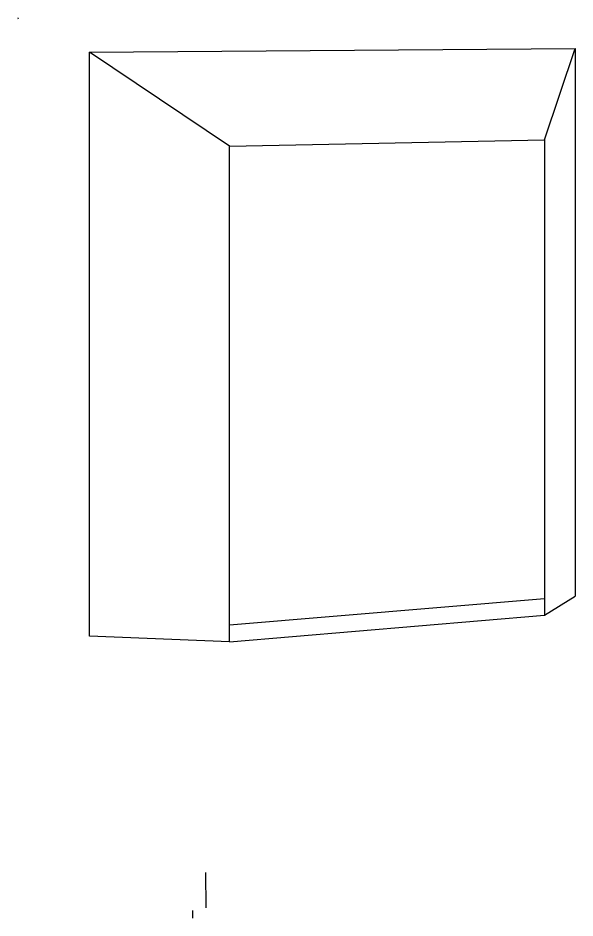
# Model space of a CAD drawing. Extents: x -29445 to 46678, y -19438 to 11547.
# Drawn here: x -22517 to -15635, y -11403 to -278 of the extents above; entities that cross this region are included whole.
import ezdxf

# ---------------------------------------------------------------- set-up
doc = ezdxf.new("R2010")
doc.units = 0
doc.layers.get('0').update_dxf_attribs({"linetype": 'CONTINUOUS'})

msp = doc.modelspace()

# ---------------------------------------------------------------- linework, layer by layer
for p, q in [((-22516, -278), (-22517, -281)), ((-22517, -281), (-22516, -288)), ((-21634, -698), (-15635, -654)), ((-16014, -1785), (-15635, -654)), ((-15635, -654), (-15635, -7423)), ((-19905, -1862), (-21634, -698)), ((-21634, -7920), (-21634, -698)), ((-19905, -1862), (-16014, -1785)), ((-19905, -7777), (-19905, -1862)), ((-16014, -1785), (-16014, -7455)), ((-16014, -7659), (-15635, -7423)), ((-19905, -7777), (-16014, -7455)), ((-16014, -7455), (-16014, -7659)), ((-19905, -7989), (-16014, -7659)), ((-19905, -7989), (-19905, -7777)), ((-19905, -7989), (-21634, -7920)), ((-20193, -11279), (-20196, -10840)), ((-20356, -11403), (-20356, -11310))]:
    msp.add_line(p, q)

doc.saveas('drawing.dxf')
